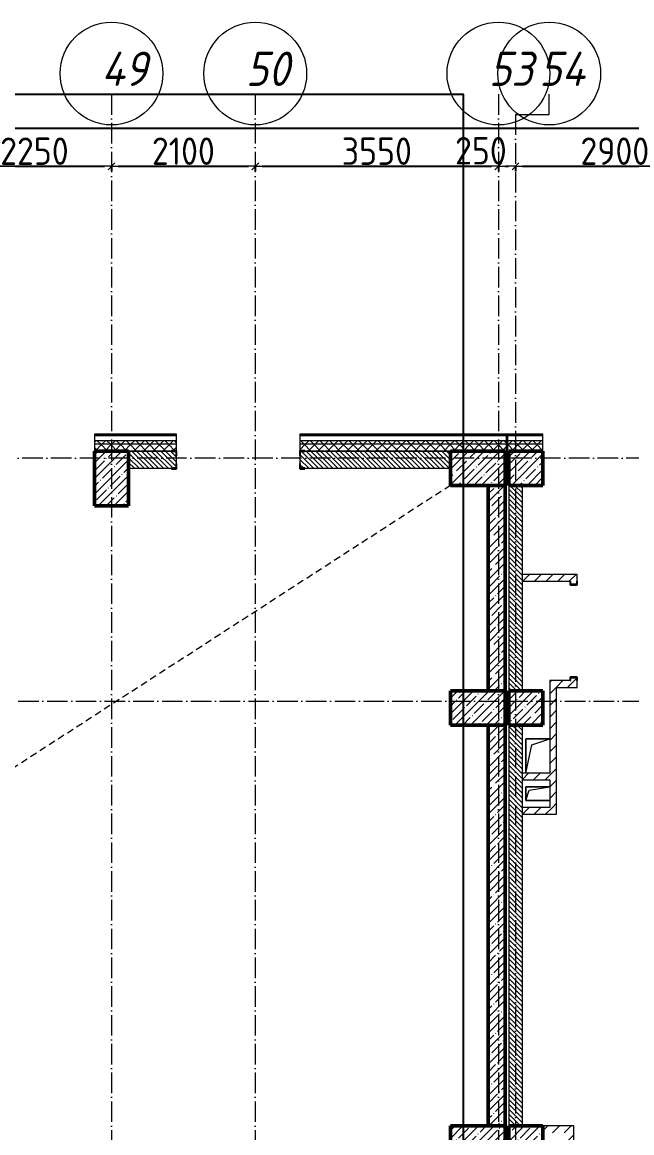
# Model space of a CAD drawing. Header units: millimetres. Extents: x -401725 to 250493, y 305116 to 802890.
# Drawn here: x 52055 to 60956, y 534747 to 550959 of the extents above; entities that cross this region are included whole.
import ezdxf

# ---------------------------------------------------------------- set-up
doc = ezdxf.new("R2010")
doc.units = ezdxf.units.MM
doc.linetypes.add('200_ШТРИХ_ш1п0_6_', pattern=[160, 100, -60])
doc.linetypes.add('50_200_ШТРИХ_1Т_ш5_п1_п1_', pattern=[700, 500, -100, 0, -100])
for name, color, linetype, lineweight in [('A-____-____-DIMS', 7, 'Continuous', 9), ('A-DETL-____-OTLN-3', 7, '200_ШТРИХ_ш1п0_6_', 9), ('A-FLOR-____-OTLN', 7, 'Continuous', 9), ('A-GENM-____-MCUT', 7, 'Continuous', 25), ('A-GENM-____-OTLN', 7, 'Continuous', 9), ('A-GENM-____-OTLN-1', 7, 'Continuous', 25), ('A-WALL-____-MCUT', 7, 'Continuous', 13), ('A-WALL-____-MCUT-1', 7, 'Continuous', 9), ('A-WALL-____-MCUT-2', 7, 'Continuous', 50), ('A-WALL-____-OTLN', 7, 'Continuous', 9), ('A-WALL-____-PATT-1', 7, 'Continuous', 9), ('A-WALL-FNSH-MCUT-1', 7, 'Continuous', 9), ('S-COLS-____-MCUT', 7, 'Continuous', 50), ('S-COLS-____-OTLN', 7, 'Continuous', 9), ('S-GRID-____-IDEN', 7, 'Continuous', 9), ('S-GRID-____-OTLN', 7, 'Continuous', 9), ('S-GRID-____-OTLN-1', 7, '50_200_ШТРИХ_1Т_ш5_п1_п1_', 9)]:
    doc.layers.add(name, color=color, linetype=linetype, lineweight=lineweight)
doc.styles.add('ISOCPEUR_I_9', font='isocpeui.ttf', dxfattribs={"width": 0.9, "height": 250})
doc.styles.add('СПДС', font='isocpeur.ttf', dxfattribs={"width": 0.9})
doc.dimstyles.new('Размера А3', dxfattribs={"dimtxt": 200, "dimasz": 100, "dimexe": 70, "dimexo": 100, "dimgap": 20, "dimtad": 1, "dimdec": 0, "dimrnd": 10, "dimzin": 0, "dimdsep": 46, "dimtxsty": 'СПДС', "dimblk": 'ARROWHEAD_6', "dimcen": 1, "dimclrd": 256, "dimclre": 256, "dimclrt": 256, "dimazin": 0, "dimtfac": 1, "dimtdec": 0, "dimtmove": 2, "dimatfit": 3, "dimfxl": 1, "dimtolj": 1, "dimtzin": 0, "dimarcsym": 0})
pattern_1 = [(45, (-15591.66, 459015.94), (-70.71068, 70.71068), []), (135, (-15591.66, 459015.94), (-70.71068, -70.71068), [])]
pattern_2 = [(45, (-15591.66, 459015.94), (-114.04925, 114.04925), []), (45, (-15477.61, 459015.94), (-114.04925, 114.04925), [201.612, -40.322, 3.353, -36.97])]
pattern_3 = [(45, (-15591.66, 459015.94), (-85.53659, 85.53659), []), (45, (-15534.64, 459015.94), (-85.53659, 85.53659), [])]
pattern_4 = [(135, (-15591.663, 459015.94), (-35.35534, -35.35534), [])]
pattern_5 = [(45, (-15591.66, 459015.94), (-84.85281, 84.85281), [])]

# ---------------------------------------------------------------- blocks, each defined once
blk = doc.blocks.new('BSC_Колонна _Прямоугольная - 500х800-V80-АР1_План отверстий 2 этажа в осях 1-64_Ю-ЯЯ')
at = {"layer": 'S-COLS-____-OTLN'}
h = blk.add_hatch(dxfattribs=at)
h.set_pattern_fill('FP_93', color=256, style=0, pattern_type=2)
h.set_pattern_definition([(225, (68950, 85281.04), (114.04925, -114.04925), []), (225, (68835.95, 85281.04), (114.04925, -114.04925), [201.613, -40.323, 3.353, -36.97])])
h.paths.add_polyline_path([(250, 400), (-250, 400), (-250, -400), (250, -400)], flags=0)
at = {"layer": 'S-COLS-____-MCUT'}
for p, q in [((250, 400), (-250, 400)), ((-250, 400), (-250, -400)), ((250, -400), (250, 400)), ((-250, -400), (250, -400))]:
    blk.add_line(p, q, dxfattribs=at)
blk = doc.blocks.new('BSC_Колонна _Прямоугольная - 500х800-V81-АР1_План отверстий 2 этажа в осях 1-64_Ю-ЯЯ')
at = {"layer": 'S-COLS-____-OTLN'}
h = blk.add_hatch(dxfattribs=at)
h.set_pattern_fill('FP_94', color=256, style=0, pattern_type=2)
h.set_pattern_definition([(315, (-85431.04, 74300), (114.04925, 114.04925), []), (315, (-85431.04, 74185.95), (114.04925, 114.04925), [201.613, -40.323, 3.353, -36.97])])
h.paths.add_polyline_path([(-250, 400), (-250, -400), (250, -400), (250, 400)], flags=0)
at = {"layer": 'S-COLS-____-MCUT'}
for p, q in [((250, 400), (-250, 400)), ((-250, 400), (-250, -400)), ((250, -400), (250, 400)), ((-250, -400), (250, -400))]:
    blk.add_line(p, q, dxfattribs=at)
blk = doc.blocks.new('BSC_Колонна _Прямоугольная - 500х800-V82-АР1_План отверстий 2 этажа в осях 1-64_Ю-ЯЯ')
at = {"layer": 'S-COLS-____-OTLN'}
h = blk.add_hatch(dxfattribs=at)
h.set_pattern_fill('FP_95', color=256, style=0, pattern_type=2)
h.set_pattern_definition([(315, (-81931.04, 74300), (114.04925, 114.04925), []), (315, (-81931.04, 74185.95), (114.04925, 114.04925), [201.613, -40.323, 3.353, -36.97])])
h.paths.add_polyline_path([(-250, 400), (-250, -400), (250, -400), (250, 400)], flags=0)
at = {"layer": 'S-COLS-____-MCUT'}
for p, q in [((250, 400), (-250, 400)), ((-250, 400), (-250, -400)), ((250, -400), (250, 400)), ((-250, -400), (250, -400))]:
    blk.add_line(p, q, dxfattribs=at)
blk = doc.blocks.new('BSC_Колонна _Прямоугольная - 500х800-V83-АР1_План отверстий 2 этажа в осях 1-64_Ю-ЯЯ')
at = {"layer": 'S-COLS-____-OTLN'}
h = blk.add_hatch(dxfattribs=at)
h.set_pattern_fill('FP_96', color=256, style=0, pattern_type=2)
h.set_pattern_definition([(315, (-75581.04, 74300), (114.04925, 114.04925), []), (315, (-75581.04, 74185.95), (114.04925, 114.04925), [201.613, -40.323, 3.353, -36.97])])
h.paths.add_polyline_path([(-250, 400), (-250, -400), (250, -400), (250, 400)], flags=0)
at = {"layer": 'S-COLS-____-MCUT'}
for p, q in [((250, 400), (-250, 400)), ((-250, 400), (-250, -400)), ((250, -400), (250, 400)), ((-250, -400), (250, -400))]:
    blk.add_line(p, q, dxfattribs=at)
blk = doc.blocks.new('BSC_Колонна _Прямоугольная - 500х500-V92-АР1_План отверстий 2 этажа в осях 1-64_Ю-ЯЯ')
at = {"layer": 'S-COLS-____-OTLN'}
h = blk.add_hatch(dxfattribs=at)
h.set_pattern_fill('FP_105', color=256, style=0, pattern_type=2)
h.set_pattern_definition([(45, (-75000, -85431.04), (-114.04925, 114.04925), []), (45, (-74885.95, -85431.04), (-114.04925, 114.04925), [201.613, -40.323, 3.353, -36.97])])
h.paths.add_polyline_path([(-250, -250), (250, -250), (250, 250), (-250, 250)], flags=0)
at = {"layer": 'S-COLS-____-MCUT'}
for p, q in [((250, 250), (-250, 250)), ((-250, 250), (-250, -250)), ((250, -250), (250, 250)), ((-250, -250), (250, -250))]:
    blk.add_line(p, q, dxfattribs=at)
blk = doc.blocks.new('BSC_Колонна _Прямоугольная - 500х500-V93-АР1_План отверстий 2 этажа в осях 1-64_Ю-ЯЯ')
at = {"layer": 'S-COLS-____-OTLN'}
h = blk.add_hatch(dxfattribs=at)
h.set_pattern_fill('FP_106', color=256, style=0, pattern_type=2)
h.set_pattern_definition([(45, (-75000, -75581.04), (-114.04925, 114.04925), []), (45, (-74885.95, -75581.04), (-114.04925, 114.04925), [201.613, -40.323, 3.353, -36.97])])
h.paths.add_polyline_path([(-250, -250), (250, -250), (250, 250), (-250, 250)], flags=0)
at = {"layer": 'S-COLS-____-MCUT'}
for p, q in [((250, 250), (-250, 250)), ((-250, 250), (-250, -250)), ((250, -250), (250, 250)), ((-250, -250), (250, -250))]:
    blk.add_line(p, q, dxfattribs=at)
blk = doc.blocks.new('Фахверк_СКБ_Уголок - 250_2700-27497298-АР1_План отверстий 2 этажа в осях 1-64_Ю-ЯЯ')
at = {"layer": 'A-GENM-____-MCUT'}
for p, q in [((200, 181), (125, 181)), ((125, 181), (125, 106)), ((131, 106), (131, 175)), ((131, 175), (200, 175)), ((200, 175), (200, 181)), ((125, 106), (131, 106)), ((131, -6), (125, -6)), ((125, -6), (125, -81)), ((125, -81), (200, -81)), ((131, -75), (131, -6)), ((200, -75), (131, -75)), ((200, -81), (200, -75))]:
    blk.add_line(p, q, dxfattribs=at)
blk = doc.blocks.new('AR_Отверстие прямоугольное _в плите_ - AR_Отверстие прямоугольное _в плите_-V179-АР1_План отверстий 2 этажа в осях 1-64_Ю-ЯЯ')
at = {"layer": 'A-GENM-____-OTLN'}
for p, q in [((175, 250), (-175, 250)), ((-175, 250), (-175, -250)), ((-175, -250), (-87, 163)), ((-87, 163), (175, 250))]:
    blk.add_line(p, q, dxfattribs=at)
blk = doc.blocks.new('AR_Отверстие прямоугольное _в плите_ - AR_Отверстие прямоугольное _в плите_-30552592-АР1_План отверстий 2 этажа в осях 1-64_Ю-ЯЯ')
at = {"layer": 'A-GENM-____-OTLN'}
for p, q in [((175, 100), (-175, 100)), ((-175, 100), (-175, -100)), ((-175, -100), (-125, 50)), ((-125, 50), (175, 100)), ((-175, -100), (175, -100))]:
    blk.add_line(p, q, dxfattribs=at)
blk = doc.blocks.new('Стены 2 - Стены 4-31194547-АР1_План отверстий 2 этажа в осях 1-64_Ю-ЯЯ')
at = {"layer": 'A-WALL-____-MCUT'}
for p, q in [((-1799, 41030), (-1799, 41010)), ((-1549, 41030), (-1799, 41030)), ((-1549, 41010), (-1549, 41030)), ((-1799, 41010), (-1549, 41010))]:
    blk.add_line(p, q, dxfattribs=at)
blk = doc.blocks.new('154_Фахверк_СКБ_Швеллер - Тип_100_3960-28318856-АР1_План отверстий 2 этажа в осях 1-64_Ю-ЯЯ')
at = {"layer": 'A-GENM-____-MCUT'}
for p, q in [((175, 50), (125, 50)), ((125, 50), (125, -50)), ((128, 47), (175, 47)), ((128, -47), (128, 47)), ((175, 47), (175, 50)), ((125, -50), (175, -50)), ((175, -47), (128, -47)), ((175, -50), (175, -47))]:
    blk.add_line(p, q, dxfattribs=at)
blk = doc.blocks.new('Ось сетки - Круг_Ø6_00__ISO-2_5_0_9K_-25732049-АР1_План отверстий 2 этажа в осях 1-64_Ю-ЯЯ')
at = {"layer": 'S-GRID-____-IDEN'}
blk.add_circle((0, 0), 3, dxfattribs=at)
blk = doc.blocks.new('ARROWHEAD_6')
at = {"color": 0, "linetype": 'Continuous'}
for p, q in [((0, 0), (-1, 0)), ((-0.5, -0.5), (0.5, 0.5))]:
    blk.add_line(p, q, dxfattribs=at)
blk = doc.blocks.new('*D4563')
at = {"layer": 'A-____-____-DIMS', "lineweight": -2, "transparency": 16777216}
for p, q in [((51108, 548862), (51108, 548786)), ((51208, 548856), (53258, 548856)), ((53358, 548862), (53358, 548786))]:
    blk.add_line(p, q, dxfattribs=at)
at = {"layer": 'Defpoints', "color": 0, "lineweight": 30, "transparency": 16777216}
for p in [(51108, 548962), (53358, 548962), (53358, 548856)]:
    blk.add_point(p, dxfattribs=at)
at = {"layer": 'A-____-____-DIMS', "lineweight": -2, "transparency": 16777216, "xscale": 100, "yscale": 100, "zscale": 100, "rotation": 180}
blk.add_blockref('ARROWHEAD_6', (51108, 548856), dxfattribs=at)
at = {"layer": 'A-____-____-DIMS', "lineweight": -2, "transparency": 16777216, "xscale": 100, "yscale": 100, "zscale": 100}
blk.add_blockref('ARROWHEAD_6', (53358, 548856), dxfattribs=at)
at = {"layer": 'A-____-____-DIMS', "transparency": 16777216, "insert": (52233, 549076), "char_height": 400, "width": 2.49, "attachment_point": 5, "style": 'СПДС'}
blk.add_mtext('\\A1;2250', dxfattribs=at)
blk = doc.blocks.new('*D4564')
at = {"layer": 'A-____-____-DIMS', "lineweight": -2, "transparency": 16777216}
for p, q in [((53358, 548862), (53358, 548786)), ((53458, 548856), (55358, 548856)), ((55458, 548862), (55458, 548786))]:
    blk.add_line(p, q, dxfattribs=at)
at = {"layer": 'Defpoints', "color": 0, "lineweight": 30, "transparency": 16777216}
for p in [(53358, 548962), (55458, 548962), (55458, 548856)]:
    blk.add_point(p, dxfattribs=at)
at = {"layer": 'A-____-____-DIMS', "lineweight": -2, "transparency": 16777216, "xscale": 100, "yscale": 100, "zscale": 100, "rotation": 180}
blk.add_blockref('ARROWHEAD_6', (53358, 548856), dxfattribs=at)
at = {"layer": 'A-____-____-DIMS', "lineweight": -2, "transparency": 16777216, "xscale": 100, "yscale": 100, "zscale": 100}
blk.add_blockref('ARROWHEAD_6', (55458, 548856), dxfattribs=at)
at = {"layer": 'A-____-____-DIMS', "transparency": 16777216, "insert": (54408, 549076), "char_height": 400, "width": 2.3, "attachment_point": 5, "style": 'СПДС'}
blk.add_mtext('\\A1;2100', dxfattribs=at)
blk = doc.blocks.new('*D4565')
at = {"layer": 'A-____-____-DIMS', "lineweight": -2, "transparency": 16777216}
for p, q in [((55458, 548862), (55458, 548786)), ((55558, 548856), (58908, 548856)), ((59008, 548862), (59008, 548786))]:
    blk.add_line(p, q, dxfattribs=at)
at = {"layer": 'Defpoints', "color": 0, "lineweight": 30, "transparency": 16777216}
for p in [(55458, 548962), (59008, 548962), (59008, 548856)]:
    blk.add_point(p, dxfattribs=at)
at = {"layer": 'A-____-____-DIMS', "lineweight": -2, "transparency": 16777216, "xscale": 100, "yscale": 100, "zscale": 100, "rotation": 180}
blk.add_blockref('ARROWHEAD_6', (55458, 548856), dxfattribs=at)
at = {"layer": 'A-____-____-DIMS', "lineweight": -2, "transparency": 16777216, "xscale": 100, "yscale": 100, "zscale": 100}
blk.add_blockref('ARROWHEAD_6', (59008, 548856), dxfattribs=at)
at = {"layer": 'A-____-____-DIMS', "transparency": 16777216, "insert": (57233, 549076), "char_height": 400, "width": 2.49, "attachment_point": 5, "style": 'СПДС'}
blk.add_mtext('\\A1;3550', dxfattribs=at)
blk = doc.blocks.new('*D4566')
at = {"layer": 'A-____-____-DIMS', "lineweight": -2, "transparency": 16777216}
for p, q in [((59008, 548862), (59008, 548786)), ((59108, 548856), (59158, 548856)), ((59258, 548862), (59258, 548786))]:
    blk.add_line(p, q, dxfattribs=at)
at = {"layer": 'Defpoints', "color": 0, "lineweight": 30, "transparency": 16777216}
for p in [(59008, 548962), (59258, 548962), (59258, 548856)]:
    blk.add_point(p, dxfattribs=at)
at = {"layer": 'A-____-____-DIMS', "lineweight": -2, "transparency": 16777216, "xscale": 100, "yscale": 100, "zscale": 100, "rotation": 180}
blk.add_blockref('ARROWHEAD_6', (59008, 548856), dxfattribs=at)
at = {"layer": 'A-____-____-DIMS', "lineweight": -2, "transparency": 16777216, "xscale": 100, "yscale": 100, "zscale": 100}
blk.add_blockref('ARROWHEAD_6', (59258, 548856), dxfattribs=at)
at = {"layer": 'A-____-____-DIMS', "transparency": 16777216, "insert": (58375, 549283), "char_height": 400, "width": 1.87, "attachment_point": 1, "line_spacing_factor": 1.149209, "style": 'СПДС'}
blk.add_mtext('\\A1;250', dxfattribs=at)
blk = doc.blocks.new('*D4567')
at = {"layer": 'A-____-____-DIMS', "lineweight": -2, "transparency": 16777216}
for p, q in [((59258, 548862), (59258, 548786)), ((59358, 548856), (62058, 548856)), ((62158, 548862), (62158, 548786))]:
    blk.add_line(p, q, dxfattribs=at)
at = {"layer": 'Defpoints', "color": 0, "lineweight": 30, "transparency": 16777216}
for p in [(59258, 548962), (62158, 548962), (62158, 548856)]:
    blk.add_point(p, dxfattribs=at)
at = {"layer": 'A-____-____-DIMS', "lineweight": -2, "transparency": 16777216, "xscale": 100, "yscale": 100, "zscale": 100, "rotation": 180}
blk.add_blockref('ARROWHEAD_6', (59258, 548856), dxfattribs=at)
at = {"layer": 'A-____-____-DIMS', "lineweight": -2, "transparency": 16777216, "xscale": 100, "yscale": 100, "zscale": 100}
blk.add_blockref('ARROWHEAD_6', (62158, 548856), dxfattribs=at)
at = {"layer": 'A-____-____-DIMS', "transparency": 16777216, "insert": (60708, 549076), "char_height": 400, "width": 2.49, "attachment_point": 5, "style": 'СПДС'}
blk.add_mtext('\\A1;2900', dxfattribs=at)
blk = doc.blocks.new('*D4573')
at = {"layer": 'A-____-____-DIMS', "lineweight": -2, "transparency": 16777216}
for p, q in [((-17942, 549415), (-17942, 549339)), ((-17842, 549409), (33027, 549409)), ((85458, 549409), (34435, 549409)), ((85558, 549415), (85558, 549339))]:
    blk.add_line(p, q, dxfattribs=at)
at = {"layer": 'Defpoints', "color": 0, "lineweight": 30, "transparency": 16777216}
for p in [(-17942, 549515), (85558, 549515), (85558, 549409)]:
    blk.add_point(p, dxfattribs=at)
at = {"layer": 'A-____-____-DIMS', "lineweight": -2, "transparency": 16777216, "xscale": 100, "yscale": 100, "zscale": 100, "rotation": 180}
blk.add_blockref('ARROWHEAD_6', (-17942, 549409), dxfattribs=at)
at = {"layer": 'A-____-____-DIMS', "lineweight": -2, "transparency": 16777216, "xscale": 100, "yscale": 100, "zscale": 100}
blk.add_blockref('ARROWHEAD_6', (85558, 549409), dxfattribs=at)
at = {"layer": 'A-____-____-DIMS', "transparency": 16777216, "insert": (33047, 549835), "char_height": 400, "width": 3.54, "attachment_point": 1, "line_spacing_factor": 1.149209, "style": 'СПДС'}
blk.add_mtext('\\A1;103500', dxfattribs=at)
blk = doc.blocks.new('2этаж')
at = {"layer": 'S-GRID-____-OTLN-1', "color": 251, "ltscale": 0.6, "true_color": 0x636466}
for p, q in [((53358.3, 549908.8), (53358.3, 511907.5)), ((55458.3, 549908.8), (55458.3, 498997)), ((59008.3, 549908.8), (59008.3, 498997)), ((59258.3, 549613.9), (59258.3, 499306.9)), ((88482.7, 544597), (-20260.4, 544597)), ((-20260.4, 541047), (88482.7, 541047))]:
    blk.add_line(p, q, dxfattribs=at)
at = {"layer": 'S-GRID-____-IDEN', "xscale": 250, "yscale": 250, "zscale": 99.99999999999993, "rotation": 180}
for p in [(53358.3, 550208.8), (55458.3, 550208.8), (59008.3, 550208.8), (59751.2, 550208.8)]:
    blk.add_blockref('Ось сетки - Круг_Ø6_00__ISO-2_5_0_9K_-25732049-АР1_План отверстий 2 этажа в осях 1-64_Ю-ЯЯ', p, dxfattribs=at)
at = {"layer": 'S-GRID-____-IDEN', "char_height": 500, "attachment_point": 1, "style": 'ISOCPEUR_I_9'}
for s, insert, width in [('49', (53210.4, 550528.5), 425.696), ('50', (55319.4, 550528.5), 404.05), ('53', (58869.4, 550528.5), 404.05), ('54', (59603.3, 550528.5), 425.696)]:
    blk.add_mtext(s, dxfattribs=dict(at, insert=insert, width=width))
at = {"layer": 'A-____-____-DIMS'}
for base, p1, p2, picture, middle in [((85558.3, 549408.6), (-17941.7, 549514.7), (85558.3, 549514.7), '*D4573', (33731.2, 549568.6)), ((59258.3, 548856.4), (59008.3, 548962.5), (59258.3, 548962.5), '*D4566', (58716.7, 549016.3))]:
    dim = blk.add_linear_dim(base=base, p1=p1, p2=p2, dimstyle='Размера А3', override={"dimtxt": 400}, dxfattribs=at)
    dim.commit()
    dim.dimension.update_dxf_attribs({"geometry": picture, "text_midpoint": middle, "dimtype": 160})
for base, p1, p2, picture, middle in [((53358.3, 548856.4), (51108.3, 548962.5), (53358.3, 548962.5), '*D4563', (52233.3, 549076.4)), ((55458.3, 548856.4), (53358.3, 548962.5), (55458.3, 548962.5), '*D4564', (54408.3, 549076.4)), ((59008.3, 548856.4), (55458.3, 548962.5), (59008.3, 548962.5), '*D4565', (57233.3, 549076.4)), ((62158.3, 548856.4), (59258.3, 548962.5), (62158.3, 548962.5), '*D4567', (60708.3, 549076.4))]:
    dim = blk.add_linear_dim(base=base, p1=p1, p2=p2, dimstyle='Размера А3', override={"dimtxt": 400}, dxfattribs=at)
    dim.commit()
    dim.dimension.update_dxf_attribs({"geometry": picture, "text_midpoint": middle})

msp = doc.modelspace()

# ---------------------------------------------------------------- hatches: boundary and pattern name
at = {"layer": 'A-WALL-____-PATT-1'}
h = msp.add_hatch(dxfattribs=at)
h.set_pattern_fill('FP_3', color=256, style=0, pattern_type=2)
h.set_pattern_definition(pattern_3)
h.paths.add_polyline_path([(59123.3366, 544926.983), (59123.3366, 544946.983), (56108.3366, 544946.983), (56108.3366, 544926.983), (58628.1836, 544926.983)], flags=0)
h.paths.add_polyline_path([(54308.3366, 544926.983), (54308.3366, 544946.983), (53108.3366, 544946.983), (53108.3366, 544926.983)], flags=0)
h.paths.add_polyline_path([(51308.3366, 544926.983), (51308.3366, 544946.983), (50108.3366, 544946.983), (50108.3366, 544926.983)], flags=0)
h.paths.add_polyline_path([(48308.3366, 544926.983), (48308.3366, 544946.983), (47058.3366, 544946.983), (47058.3366, 544926.983), (48023.1796, 544926.983)], flags=0)
h.paths.add_polyline_path([(45258.3366, 544926.983), (45258.3366, 544946.983), (44058.3366, 544946.983), (44058.3366, 544926.983), (44488.1782, 544926.983)], flags=0)
h.paths.add_polyline_path([(41836.9272, 544926.983), (42258.3366, 544926.983), (42258.3366, 544946.983), (41058.3366, 544946.983), (41058.3366, 544926.983)], flags=0)
h.paths.add_polyline_path([(36258.3366, 544926.983), (36258.3366, 544946.983), (34593.3366, 544946.983), (34593.3366, 544926.983), (35650.6749, 544926.983)], flags=0)
h.paths.add_polyline_path([(39258.3366, 544926.983), (39258.3366, 544946.983), (38058.3366, 544946.983), (38058.3366, 544926.983)], flags=0)
h = msp.add_hatch(dxfattribs=at)
h.set_pattern_fill('FP_3', color=256, style=0, pattern_type=2)
h.set_pattern_definition(pattern_3)
h.paths.add_polyline_path([(71000.6882, 544926.983), (71358.3366, 544926.983), (71358.3366, 544946.983), (70233.3366, 544946.983), (70233.3366, 544926.983)], flags=0)
h.paths.add_polyline_path([(73418.3366, 544926.983), (73418.3366, 544946.983), (73158.3366, 544946.983), (73158.3366, 544926.983)], flags=0)
h.paths.add_polyline_path([(68433.3366, 544926.983), (68433.3366, 544946.983), (67308.3366, 544946.983), (67308.3366, 544926.983), (68349.4372, 544926.983)], flags=0)
h.paths.add_polyline_path([(62658.3366, 544926.983), (62658.3366, 544946.983), (61458.3366, 544946.983), (61458.3366, 544926.983), (62163.1849, 544926.983)], flags=0)
h.paths.add_polyline_path([(59143.3366, 544926.983), (59658.3366, 544926.983), (59658.3366, 544946.983), (59143.3366, 544946.983)], flags=0)
h = msp.add_hatch(dxfattribs=at)
h.set_pattern_fill('FP_1', color=256, style=0, pattern_type=2)
h.set_pattern_definition(pattern_1)
h.paths.add_polyline_path([(85758.3366, 544796.983), (85808.3366, 544796.983), (85808.3366, 544846.983), (78908.3366, 544846.983), (78908.3366, 544796.983), (83373.1929, 544796.983)], flags=0)
h.paths.add_polyline_path([(73651.9392, 544796.983), (74358.3366, 544796.983), (74358.3366, 544846.983), (73158.3366, 544846.983), (73158.3366, 544796.983)], flags=0)
h.paths.add_polyline_path([(76158.3366, 544796.983), (77908.3366, 544796.983), (77908.3366, 544846.983), (76158.3366, 544846.983)], flags=0)
h.paths.add_polyline_path([(71358.3366, 544796.983), (71358.3366, 544846.983), (70233.3366, 544846.983), (70233.3366, 544796.983), (71000.6882, 544796.983)], flags=0)
h.paths.add_polyline_path([(68433.3366, 544796.983), (68433.3366, 544846.983), (67308.3366, 544846.983), (67308.3366, 544796.983), (68349.4372, 544796.983)], flags=0)
h.paths.add_polyline_path([(61458.3366, 544796.983), (62658.3366, 544796.983), (62658.3366, 544846.983), (61458.3366, 544846.983)], flags=0)
h.paths.add_polyline_path([(59658.3366, 544796.983), (59658.3366, 544846.983), (56108.3366, 544846.983), (56108.3366, 544796.983), (58628.1836, 544796.983)], flags=0)
h.paths.add_polyline_path([(54308.3366, 544796.983), (54308.3366, 544846.983), (53108.3366, 544846.983), (53108.3366, 544796.983)], flags=0)
h.paths.add_polyline_path([(51308.3366, 544796.983), (51308.3366, 544846.983), (50108.3366, 544846.983), (50108.3366, 544796.983)], flags=0)
h.paths.add_polyline_path([(48308.3366, 544796.983), (48308.3366, 544846.983), (47058.3366, 544846.983), (47058.3366, 544796.983), (48023.1796, 544796.983)], flags=0)
h.paths.add_polyline_path([(44488.1782, 544796.983), (45258.3366, 544796.983), (45258.3366, 544846.983), (44058.3366, 544846.983), (44058.3366, 544796.983)], flags=0)
h.paths.add_polyline_path([(42258.3366, 544796.983), (42258.3366, 544846.983), (41058.3366, 544846.983), (41058.3366, 544796.983), (41836.9272, 544796.983)], flags=0)
h.paths.add_polyline_path([(39258.3366, 544796.983), (39258.3366, 544846.983), (38058.3366, 544846.983), (38058.3366, 544796.983)], flags=0)
h.paths.add_polyline_path([(35650.6749, 544796.983), (36258.3366, 544796.983), (36258.3366, 544846.983), (34608.3366, 544846.983), (34608.3366, 544796.983), (34766.9245, 544796.983)], flags=0)
h = msp.add_hatch(dxfattribs=at)
h.set_pattern_fill('FP_1', color=256, style=0, pattern_type=2)
h.set_pattern_definition(pattern_1)
h.paths.add_polyline_path([(85658.3366, 544696.983), (85758.3366, 544696.983), (85758.3366, 544796.983), (78908.3366, 544796.983), (78908.3366, 544696.983), (83373.1929, 544696.983)], flags=0)
h.paths.add_polyline_path([(77408.3366, 544696.983), (77908.3366, 544696.983), (77908.3366, 544796.983), (76158.3366, 544796.983), (76158.3366, 544702.983), (76233.3366, 544702.983), (76233.3366, 544696.983), (76303.1902, 544696.983)], flags=0)
h.paths.add_polyline_path([(73651.9392, 544696.983), (74283.3366, 544696.983), (74283.3366, 544702.983), (74358.3366, 544702.983), (74358.3366, 544796.983), (73158.3366, 544796.983), (73158.3366, 544696.983)], flags=0)
h.paths.add_polyline_path([(71000.6882, 544696.983), (71283.3366, 544696.983), (71283.3366, 544702.983), (71358.3366, 544702.983), (71358.3366, 544796.983), (70233.3366, 544796.983), (70233.3366, 544702.983), (70308.3366, 544702.983), (70308.3366, 544696.983)], flags=0)
h.paths.add_polyline_path([(68349.4372, 544696.983), (68358.3366, 544696.983), (68358.3366, 544702.983), (68433.3366, 544702.983), (68433.3366, 544796.983), (67308.3366, 544796.983), (67308.3366, 544696.983), (67808.3366, 544696.983)], flags=0)
h.paths.add_polyline_path([(61908.3366, 544696.983), (62583.3366, 544696.983), (62583.3366, 544702.983), (62658.3366, 544702.983), (62658.3366, 544796.983), (61458.3366, 544796.983), (61458.3366, 544702.983), (61533.3366, 544702.983), (61533.3366, 544696.983)], flags=0)
h.paths.add_polyline_path([(59658.3366, 544696.983), (59658.3366, 544796.983), (56108.3366, 544796.983), (56108.3366, 544702.983), (56183.3366, 544702.983), (56183.3366, 544696.983), (59158.3366, 544696.983)], flags=0)
h.paths.add_polyline_path([(53108.3366, 544696.983), (54233.3366, 544696.983), (54233.3366, 544702.983), (54308.3366, 544702.983), (54308.3366, 544796.983), (53108.3366, 544796.983)], flags=0)
h.paths.add_polyline_path([(50183.3366, 544696.983), (51233.3366, 544696.983), (51233.3366, 544702.983), (51308.3366, 544702.983), (51308.3366, 544796.983), (50108.3366, 544796.983), (50108.3366, 544702.983), (50183.3366, 544702.983)], flags=0)
h.paths.add_polyline_path([(48233.3366, 544696.983), (48233.3366, 544702.983), (48308.3366, 544702.983), (48308.3366, 544796.983), (47058.3366, 544796.983), (47058.3366, 544702.983), (47133.3366, 544702.983), (47133.3366, 544696.983), (48023.1796, 544696.983)], flags=0)
h.paths.add_polyline_path([(45183.3366, 544696.983), (45183.3366, 544702.983), (45258.3366, 544702.983), (45258.3366, 544796.983), (44058.3366, 544796.983), (44058.3366, 544702.983), (44133.3366, 544702.983), (44133.3366, 544696.983), (44488.1782, 544696.983)], flags=0)
h.paths.add_polyline_path([(42183.3366, 544696.983), (42183.3366, 544702.983), (42258.3366, 544702.983), (42258.3366, 544796.983), (41058.3366, 544796.983), (41058.3366, 544702.983), (41133.3366, 544702.983), (41133.3366, 544696.983), (41836.9272, 544696.983)], flags=0)
h.paths.add_polyline_path([(38133.3366, 544696.983), (39183.3366, 544696.983), (39183.3366, 544702.983), (39258.3366, 544702.983), (39258.3366, 544796.983), (38058.3366, 544796.983), (38058.3366, 544702.983), (38133.3366, 544702.983)], flags=0)
h.paths.add_polyline_path([(36183.3366, 544696.983), (36183.3366, 544702.983), (36258.3366, 544702.983), (36258.3366, 544796.983), (34608.3366, 544796.983), (34608.3366, 544696.983), (35650.6749, 544696.983)], flags=0)
h = msp.add_hatch(dxfattribs=at)
h.set_pattern_fill('FP_6', color=256, style=0, pattern_type=2)
h.set_pattern_definition(pattern_4)
h.paths.add_polyline_path([(58308.3366, 544446.983), (58308.3366, 544696.983), (56114.3366, 544696.983), (56114.3366, 544627.983), (56108.3366, 544627.983), (56108.3366, 544515.983), (56114.3366, 544515.983), (56114.3366, 544446.983), (56183.3366, 544446.983)], flags=0)
h.paths.add_polyline_path([(54233.3366, 544446.983), (54302.3366, 544446.983), (54302.3366, 544515.983), (54308.3366, 544515.983), (54308.3366, 544627.983), (54302.3366, 544627.983), (54302.3366, 544696.983), (53608.3366, 544696.983), (53608.3366, 544446.983)], flags=0)
h = msp.add_hatch(dxfattribs=at)
h.set_pattern_fill('FP_13', color=256, style=0, pattern_type=2)
h.set_pattern_definition(pattern_2)
h.paths.add_polyline_path([(59108.3366, 541196.983), (59108.3366, 544196.983), (58858.3366, 544196.983), (58858.3366, 541196.983)], flags=0)
h = msp.add_hatch(dxfattribs=at)
h.set_pattern_fill('FP_6', color=256, style=0, pattern_type=2)
h.set_pattern_definition(pattern_4)
h.paths.add_polyline_path([(59358.3366, 541196.983), (59358.3366, 544196.983), (59158.3366, 544196.983), (59158.3366, 541196.983)], flags=0)
h = msp.add_hatch(dxfattribs=at)
h.set_pattern_fill('FP_4', color=256, style=0, pattern_type=2)
h.set_pattern_definition(pattern_5)
h.paths.add_polyline_path([(60058.3366, 542796.983), (60058.3366, 542896.983), (59358.3366, 542896.983), (59358.3366, 542796.983)], flags=0)
h = msp.add_hatch(dxfattribs=at)
h.set_pattern_fill('FP_4', color=256, style=0, pattern_type=2)
h.set_pattern_definition(pattern_5)
h.paths.add_polyline_path([(60155.3366, 541246.983), (60158.3366, 541246.983), (60158.3366, 541346.983), (60155.3366, 541346.983), (60155.3366, 541393.983), (60061.3366, 541393.483), (60061.3366, 541346.983), (60058.3366, 541346.983), (60058.3366, 541246.983), (60061.3366, 541246.983)], flags=0)
h.paths.add_polyline_path([(60148.8528, 542749.983), (60155.3366, 542749.983), (60155.3366, 542796.983), (60158.3366, 542796.983), (60158.3366, 542896.983), (60058.3366, 542896.983), (60058.3366, 542796.983), (60061.3366, 542796.983), (60061.3366, 542749.983)], flags=0)
h = msp.add_hatch(dxfattribs=at)
h.set_pattern_fill('FP_4', color=256, style=0, pattern_type=2)
h.set_pattern_definition(pattern_5)
h.paths.add_polyline_path([(59858.3366, 539496.983), (59858.3366, 541346.983), (59758.3366, 541346.983), (59758.3366, 539496.983)], flags=0)
h = msp.add_hatch(dxfattribs=at)
h.set_pattern_fill('FP_4', color=256, style=0, pattern_type=2)
h.set_pattern_definition(pattern_5)
h.paths.add_polyline_path([(60058.3366, 541246.983), (60058.3366, 541346.983), (59858.3366, 541346.983), (59858.3366, 541246.983)], flags=0)
h = msp.add_hatch(dxfattribs=at)
h.set_pattern_fill('FP_13', color=256, style=0, pattern_type=2)
h.set_pattern_definition(pattern_2)
h.paths.add_polyline_path([(58858.3366, 534846.983), (59108.3366, 534846.983), (59108.3366, 540696.983), (58858.3366, 540696.983), (58858.3366, 535613.481)], flags=0)
h = msp.add_hatch(dxfattribs=at)
h.set_pattern_fill('FP_6', color=256, style=0, pattern_type=2)
h.set_pattern_definition(pattern_4)
h.paths.add_polyline_path([(59158.3366, 534846.983), (59358.3366, 534846.983), (59358.3366, 540696.983), (59158.3366, 540696.983), (59158.3366, 535613.481)], flags=0)
h = msp.add_hatch(dxfattribs=at)
h.set_pattern_fill('FP_4', color=256, style=0, pattern_type=2)
h.set_pattern_definition(pattern_5)
h.paths.add_polyline_path([(59758.3366, 539896.983), (59758.3366, 539996.983), (59358.3366, 539996.983), (59358.3366, 539896.983)], flags=0)
h = msp.add_hatch(dxfattribs=at)
h.set_pattern_fill('FP_4', color=256, style=0, pattern_type=2)
h.set_pattern_definition(pattern_5)
h.paths.add_polyline_path([(59358.3366, 539396.983), (59858.3366, 539396.983), (59858.3366, 539496.983), (59358.3366, 539496.983)], flags=0)
h = msp.add_hatch(dxfattribs=at)
h.set_pattern_fill('FP_4', color=256, style=0, pattern_type=2)
h.set_pattern_definition(pattern_5)
h.paths.add_polyline_path([(60008.3366, 534746.983), (60008.3366, 534846.983), (59658.3366, 534846.983), (59658.3366, 534746.983)], flags=0)
h = msp.add_hatch(dxfattribs=at)
h.set_pattern_fill('FP_4', color=256, style=0, pattern_type=2)
h.set_pattern_definition(pattern_5)
h.paths.add_polyline_path([(60008.3366, 532946.983), (60108.3366, 532946.983), (60108.3366, 534846.983), (60008.3366, 534846.983), (60008.3366, 533046.983)], flags=0)
at = {"layer": 'S-COLS-____-OTLN'}
h = msp.add_hatch(dxfattribs=at)
h.set_pattern_fill('FP_13', color=256, style=0, pattern_type=2)
h.set_pattern_definition(pattern_2)
h.paths.add_polyline_path([(59658.3366, 540696.983), (59658.3366, 541196.983), (59158.3366, 541196.983), (59158.3366, 540696.983)], flags=0)

# ---------------------------------------------------------------- linework, layer by layer
msp.add_lwpolyline([(58491.7644, 514313.3729), (29908.3366, 514313.3729), (29908.3366, 549908.7924), (58491.7644, 549908.7924)], close=True)
at = {"layer": 'A-DETL-____-OTLN-3'}
msp.add_line((58308.3366, 544196.983), (35408.3366, 529396.983), dxfattribs=at)
at = {"layer": 'A-FLOR-____-OTLN'}
for p, q in [((59408.3366, 540496.983), (59758.3366, 540496.983)), ((59408.3366, 539996.983), (59408.3366, 540496.983)), ((59408.3366, 539796.983), (59758.3366, 539796.983)), ((59408.3366, 539596.983), (59408.3366, 539796.983)), ((59758.3366, 539596.983), (59408.3366, 539596.983))]:
    msp.add_line(p, q, dxfattribs=at)
at = {"layer": 'A-WALL-____-MCUT'}
for p, q in [((53108.3366, 544926.983), (53108.3366, 544696.983)), ((54308.3366, 544926.983), (53108.3366, 544926.983)), ((53108.3366, 544926.983), (54308.3366, 544926.983)), ((54308.3366, 544702.983), (54308.3366, 544926.983)), ((56108.3366, 544926.983), (56108.3366, 544702.983)), ((59658.3366, 544926.983), (56108.3366, 544926.983)), ((56108.3366, 544926.983), (59123.3366, 544926.983)), ((59143.3366, 544926.983), (59658.3366, 544926.983)), ((59658.3366, 544696.983), (59658.3366, 544926.983)), ((53608.3366, 544696.983), (54233.3366, 544696.983)), ((54233.3366, 544696.983), (53608.3366, 544696.983)), ((54308.3366, 544515.983), (54308.3366, 544627.983)), ((56108.3366, 544627.983), (56108.3366, 544515.983)), ((56183.3366, 544696.983), (58308.3366, 544696.983)), ((58308.3366, 544696.983), (56183.3366, 544696.983)), ((59108.3366, 544696.983), (59158.3366, 544696.983)), ((53608.3366, 544446.983), (54233.3366, 544446.983)), ((56183.3366, 544446.983), (58308.3366, 544446.983)), ((59158.3366, 544196.983), (59158.3366, 541196.983)), ((59358.3366, 541196.983), (59358.3366, 544196.983)), ((59158.3366, 541196.983), (59358.3366, 541196.983)), ((59158.3366, 540696.983), (59158.3366, 534846.983)), ((59358.3366, 540696.983), (59158.3366, 540696.983)), ((59358.3366, 534846.983), (59358.3366, 540696.983))]:
    msp.add_line(p, q, dxfattribs=at)
at = {"layer": 'A-WALL-____-MCUT-1'}
for p, q in [((54308.3366, 544846.983), (53108.3366, 544846.983)), ((54308.3366, 544796.983), (53108.3366, 544796.983)), ((59658.3366, 544846.983), (56108.3366, 544846.983)), ((59658.3366, 544796.983), (56108.3366, 544796.983))]:
    msp.add_line(p, q, dxfattribs=at)
at = {"layer": 'A-WALL-____-MCUT-2'}
for p, q in [((58858.3366, 544196.983), (58858.3366, 541196.983)), ((59108.3366, 541196.983), (59108.3366, 544196.983)), ((58858.3366, 540696.983), (58858.3366, 534846.983)), ((59108.3366, 534846.983), (59108.3366, 540696.983))]:
    msp.add_line(p, q, dxfattribs=at)
at = {"layer": 'A-WALL-FNSH-MCUT-1'}
for p, q in [((54308.3366, 544946.983), (53108.3366, 544946.983)), ((53108.3366, 544946.983), (53108.3366, 544926.983)), ((54308.3366, 544926.983), (54308.3366, 544946.983)), ((59123.3366, 544946.983), (56108.3366, 544946.983)), ((56108.3366, 544946.983), (56108.3366, 544926.983)), ((59123.3366, 544926.983), (59123.3366, 544946.983)), ((59658.3366, 544946.983), (59143.3366, 544946.983)), ((59143.3366, 544946.983), (59143.3366, 544926.983)), ((59658.3366, 544926.983), (59658.3366, 544946.983)), ((60158.3366, 542896.983), (59358.3366, 542896.983)), ((59358.3366, 542796.983), (60058.3366, 542796.983)), ((60158.3366, 542796.983), (60158.3366, 542896.983)), ((59758.3366, 541346.983), (59758.3366, 539996.983)), ((60058.3366, 541346.983), (59758.3366, 541346.983)), ((60158.3366, 541246.983), (60158.3366, 541346.983)), ((59858.3366, 539396.983), (59858.3366, 541246.983)), ((59858.3366, 541246.983), (60158.3366, 541246.983)), ((59758.3366, 539996.983), (59358.3366, 539996.983)), ((59358.3366, 539896.983), (59758.3366, 539896.983)), ((59758.3366, 539896.983), (59758.3366, 539496.983)), ((59758.3366, 539496.983), (59358.3366, 539496.983)), ((59358.3366, 539396.983), (59858.3366, 539396.983)), ((60108.3366, 534846.983), (59658.3366, 534846.983)), ((60108.3366, 532946.983), (60108.3366, 534846.983))]:
    msp.add_line(p, q, dxfattribs=at)
at = {"layer": 'S-COLS-____-MCUT'}
for p, q in [((59658.3366, 541196.983), (59158.3366, 541196.983)), ((59158.3366, 541196.983), (59158.3366, 540696.983)), ((59658.3366, 540696.983), (59658.3366, 541196.983)), ((59158.3366, 540696.983), (59658.3366, 540696.983))]:
    msp.add_line(p, q, dxfattribs=at)
at = {"layer": 'S-GRID-____-OTLN'}
for p, q in [((59751.2142, 549613.9458), (59751.2142, 549908.7924)), ((59258.3366, 549613.9458), (59751.2142, 549613.9458))]:
    msp.add_line(p, q, dxfattribs=at)

# ---------------------------------------------------------------- block references
at = {"color": 18, "true_color": 0x000000}
msp.add_blockref('2этаж', (0, 0), dxfattribs=at)
at = {"layer": 'A-GENM-____-OTLN'}
for name, p in [('AR_Отверстие прямоугольное _в плите_ - AR_Отверстие прямоугольное _в плите_-V179-АР1_План отверстий 2 этажа в осях 1-64_Ю-ЯЯ', (59583.3366, 540246.983)), ('AR_Отверстие прямоугольное _в плите_ - AR_Отверстие прямоугольное _в плите_-30552592-АР1_План отверстий 2 этажа в осях 1-64_Ю-ЯЯ', (59583.3366, 539696.983))]:
    msp.add_blockref(name, p, dxfattribs=at)
at = {"layer": 'A-GENM-____-OTLN-1'}
for name, p, rotation in [('Фахверк_СКБ_Уголок - 250_2700-27497298-АР1_План отверстий 2 этажа в осях 1-64_Ю-ЯЯ', (54433.3366, 544621.983), 180), ('154_Фахверк_СКБ_Швеллер - Тип_100_3960-28318856-АР1_План отверстий 2 этажа в осях 1-64_Ю-ЯЯ', (60108.3366, 542621.983), 90), ('154_Фахверк_СКБ_Швеллер - Тип_100_3960-28318856-АР1_План отверстий 2 этажа в осях 1-64_Ю-ЯЯ', (60108.3366, 541521.983), 270)]:
    msp.add_blockref(name, p, dxfattribs=dict(at, rotation=rotation))
msp.add_blockref('Фахверк_СКБ_Уголок - 250_2700-27497298-АР1_План отверстий 2 этажа в осях 1-64_Ю-ЯЯ', (55983.3366, 544521.983), dxfattribs=at)
at = {"layer": 'A-WALL-____-OTLN', "rotation": 89.9999999999999}
msp.add_blockref('Стены 2 - Стены 4-31194547-АР1_План отверстий 2 этажа в осях 1-64_Ю-ЯЯ', (100153.5786, 546495.4947), dxfattribs=at)
at = {"layer": 'S-COLS-____-OTLN'}
for name, p, rotation in [('BSC_Колонна _Прямоугольная - 500х800-V80-АР1_План отверстий 2 этажа в осях 1-64_Ю-ЯЯ', (53358.3366, 544296.983), 180), ('BSC_Колонна _Прямоугольная - 500х800-V81-АР1_План отверстий 2 этажа в осях 1-64_Ю-ЯЯ', (58708.3366, 544446.983), 89.9999999999999), ('BSC_Колонна _Прямоугольная - 500х800-V82-АР1_План отверстий 2 этажа в осях 1-64_Ю-ЯЯ', (58708.3366, 540946.983), 89.9999999999999), ('BSC_Колонна _Прямоугольная - 500х800-V83-АР1_План отверстий 2 этажа в осях 1-64_Ю-ЯЯ', (58708.3366, 534596.983), 89.9999999999999)]:
    msp.add_blockref(name, p, dxfattribs=dict(at, rotation=rotation))
for name, p in [('BSC_Колонна _Прямоугольная - 500х500-V92-АР1_План отверстий 2 этажа в осях 1-64_Ю-ЯЯ', (59408.3366, 544446.983)), ('BSC_Колонна _Прямоугольная - 500х500-V93-АР1_План отверстий 2 этажа в осях 1-64_Ю-ЯЯ', (59408.3366, 534596.983))]:
    msp.add_blockref(name, p, dxfattribs=at)

doc.saveas('drawing.dxf')
